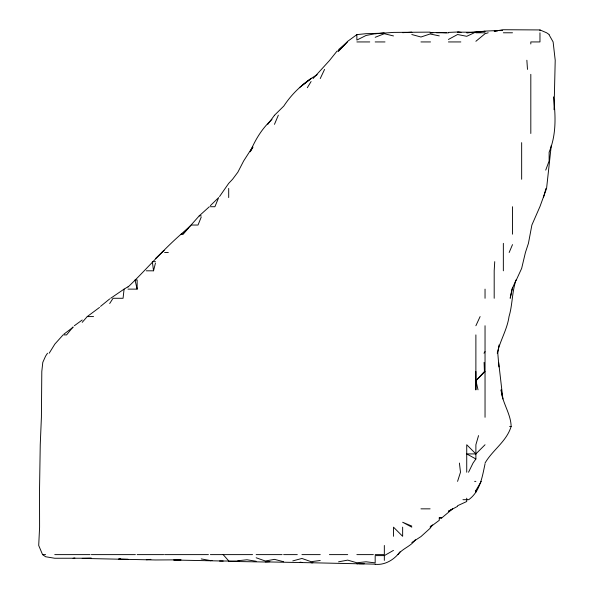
<?xml version="1.0" encoding="UTF-8"?>
<svg xmlns="http://www.w3.org/2000/svg" width="594" height="594" viewBox="0 0 594 594"><rect width="100%" height="100%" fill="white"/><g stroke="black" fill="none" stroke-linecap="round" stroke-linejoin="round"><path stroke-width="0.89" d="M475.883 371.517L475.883 389.827L475.883 334.897M554.046 109.682L555.212 60.246L553.118 41.936L549.123 34.868M494.735 261.657L494.193 270.812L494.193 298.277M127.992 286.791L124.079 289.122L123.069 298.277L113.075 298.277L109.682 303.519M551.277 145.389L546.577 188.417L539.968 206.549L531.882 225.037L528.43 243.347L525.423 252.502L521.658 268.391L516.327 279.967M499.019 344.966L497.794 353.207L498.945 366.936M462.956 499.688L468.748 499.688C480.227 491.208 482.261 476.826 485.038 463.884M146.302 270.812L153.542 270.812L155.457 263.053M497.237 353.207C500.059 340.644 507.224 329.522 509.013 316.587C512.622 304.618 511.917 291.825 516.075 279.967L512.013 289.122L510.194 298.277L512.503 287.867M543.443 197.572L545.96 188.417M478.549 435.602L475.883 444.758L475.883 458.984L473.032 463.068L468.547 472.223M457.573 481.378L460.491 472.223L459.422 463.068M549.257 151.797C556.511 134.4 555.657 115.184 553.46 96.867M545.73 170.107L549.123 160.952L549.123 152.242M201.232 217.092L198.025 225.037L192.077 225.037M274.473 124.332L278.341 115.177M509.169 252.502L512.503 244.617M475.883 325.742L480.108 316.587M320.248 78.556L324.576 69.401M502.732 398.151L501.113 389.827C502.123 402.769 510.833 413.521 511.144 426.447C506.541 441.602 492.649 449.873 485.038 463.068M475.883 490.533L475.883 492.107L475.839 490.533L481.266 481.378M252.955 147.223L250.223 151.797C255.234 139.768 262.162 128.222 271.97 119.491M432.477 524.866L430.108 528.318L420.953 536.59L411.798 542.508M307.313 87.712L311.093 81.526M49.198 353.207L54.871 344.052L63.098 334.897M47.52 353.207L45.597 356.11L42.798 362.362L41.803 371.517L41.402 417.292L40.244 444.758L39.516 490.533L39.598 527.153L38.707 545.463L42.568 554.618L45.597 556.741L54.752 558.256L91.379 558.219L82.217 558.405L155.457 559.964L181.096 559.83M219.542 196.562L228.697 183.36L232.573 179.262L237.852 172.215L243.651 160.952L252.702 146.867M483.976 353.207L485.038 351.663M431.118 525.742L430.108 527.153L439.263 520.307L439.263 517.812L441.676 517.998L452.643 508.843L448.418 511.263L457.573 506.333M267.79 124.332L274.473 115.295M375.178 564.3C385.053 565.34 394.416 559.585 400.014 551.811M73.062 326.93L66.573 334.897L63.907 334.897M415.355 539.731C410.989 546.339 402.665 548.351 397.913 554.618M82.217 322.349L87.244 316.587L99.517 307.432M127.992 287.073C146.102 269.817 162.147 250.646 181.081 234.192L182.922 234.192L199.198 215.882L209.34 206.727M313.068 78.556L329.403 60.625L337.043 51.091L338.558 51.091L347.468 41.936L338.558 49.614M182.922 234.192L188.305 228.304M478.007 389.827L475.95 380.672L484.422 371.517L484.095 362.362M338.558 51.091L347.713 41.305L356.868 34.608L366.023 33.695L384.333 33.13L375.178 33.717L366.023 35.484L356.868 40.073L356.868 34.608M317.196 74.629L310.952 78.556C300.297 85.952 290.934 95.129 283.835 106.022L274.584 115.177M475.95 380.672L485.038 371.517L484.422 371.517M475.883 458.984L466.728 453.913L475.883 453.913L485.038 444.758M181.081 234.192L191.29 225.037M210.387 205.628L218.674 197.572L214.902 206.727L210.387 206.727M155.457 258.576L164.048 250.423L161.791 252.502M299.346 87.712L311.093 78.556L301.938 85.529M475.883 41.29L485.038 33.724L488.179 32.781M100.527 306.393L109.682 298.923M63.907 334.147L73.062 327.249M74.347 325.742L82.217 320.01M110.677 298.277L124.079 289.122M393.488 550.378L384.333 555.613L375.178 555.613L375.178 562.874L366.023 561.783L356.868 562.778L347.713 560.12L338.558 561.82M439.263 517.812L441.676 517.998M448.418 39.464L457.573 34.511L466.728 36.301L474.279 32.781M457.573 505.724L466.728 501.529L466.728 498.188M375.178 37.296L384.333 33.717L393.488 35.937M292.783 560.899L301.938 558.457L311.093 561.686L320.248 560.491M210.387 560.743L212.051 560.394M239.516 561.026L219.542 561.018M118.837 558.954L120.5 558.65M73.062 558.286L74.896 558.004M237.852 560.758L247.007 559.771L256.163 561.263M497.854 30.806L494.193 31.178L503.348 29.73L539.968 29.938L546.614 32.781L549.123 34.511M499.688 30.621L502.435 30.339L485.038 31.111L474.057 32.358M375.178 33.717L393.488 32.403L430.108 32.128M146.302 559.748L150.883 559.362M312.927 562.785L265.318 561.879M269.899 561.657L265.318 562.006L228.697 561.389M470.389 32.566L466.728 32.781L485.038 31.334L475.883 32.232L457.573 32.158L460.187 32.395M223.21 561.026L173.767 560.031L180.175 559.845M448.418 32.418L457.573 32.009L461.055 32.395M357.996 563.773L311.093 562.748M432.855 32.781L430.108 32.781L439.263 32.418L448.418 32.9M436.516 32.781L446.547 32.781M475.883 32.781L485.038 32.781M503.348 32.781L512.503 32.781M356.868 41.936L369.75 41.936M375.178 41.936L385.001 41.936M420.953 41.936L430.524 41.936M448.418 41.936L460.833 41.936M199.198 215.882L201.232 215.882M164.612 252.502L168.31 252.502M155.457 261.657L152.324 261.657L153.542 270.812M127.992 289.122L137.147 289.122L137.147 279.967L135.001 279.967L137.147 289.122M87.244 316.587L93.555 316.587M509.63 426.447L511.144 426.447M474.636 481.378L475.883 481.378M420.953 508.843L430.108 508.843M42.568 554.618L45.597 554.618M54.752 554.618L90.073 554.618M91.379 554.618L135.38 554.618M137.147 554.618L163.684 554.618M164.612 554.618L208.412 554.618M210.387 554.618L252.554 554.618M256.163 554.618L282.091 554.618M283.628 554.618L297.297 554.618M301.938 554.618L320.248 554.618M329.403 554.618L347.713 554.618M356.868 554.618L373.351 554.618M375.178 554.618L384.333 554.618L384.333 545.463M356.868 563.773L364.241 563.773M375.178 564.144L358.895 563.773M118.837 559.117L127.992 559.288M300.111 562.147L301.938 562.444M201.232 558.917L210.387 560.565M439.263 35.878L430.108 33.977L420.953 37.006L411.798 34.526M283.628 561.731L274.473 559.355L265.318 561.003L256.163 557.766M411.798 526.098L402.643 522.26L411.798 527.153M475.883 453.913L466.728 444.758L466.728 472.223M223.166 554.618L228.697 560.885M498.663 362.362L502.888 398.982M526.863 60.246L527.487 69.401M539.968 29.938L539.968 30.732M539.968 32.781L539.968 41.936L530.813 41.936L530.813 43.978M530.813 74.332L530.813 133.487M521.658 142.642L521.658 179.262M512.503 206.727L512.503 234.192M503.348 243.347L503.348 270.812M485.038 289.122L485.038 298.277M485.038 325.742L485.038 417.292M402.643 527.153L402.643 536.308L393.488 527.153L393.488 536.308M384.333 555.613L384.333 560.409M228.697 188.417L228.697 197.572M411.798 32.291L402.643 32.633L411.798 32.299"/></g></svg>
